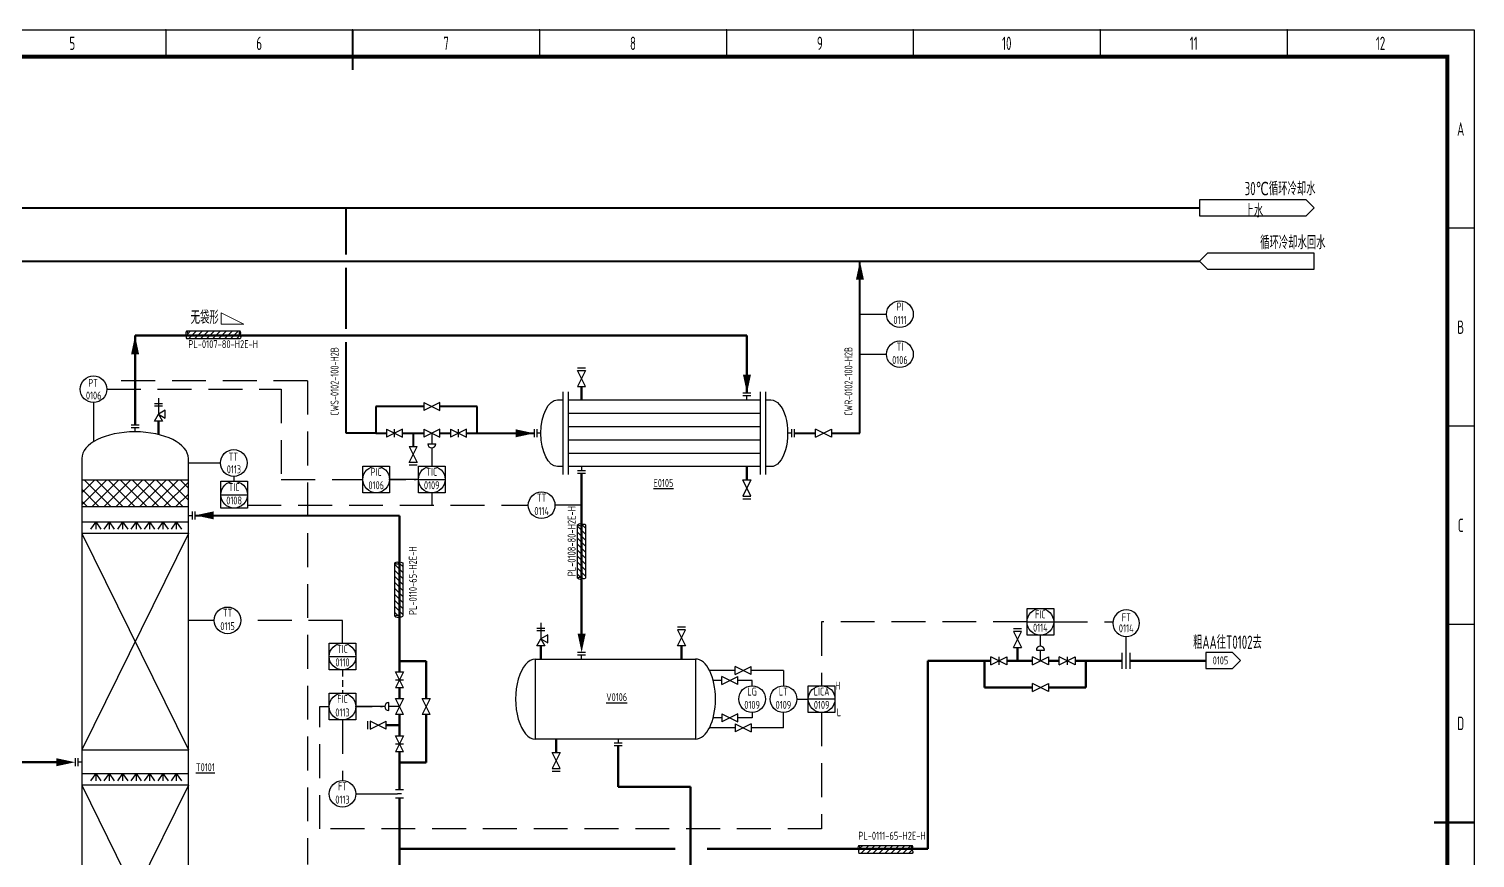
# Model space of a CAD drawing. Header units: millimetres. Extents: x 453 to 7190, y 523 to 4294.
# Drawn here: x 4566 to 5108, y 3189 to 3500 of the extents above; entities that cross this region are included whole.
import ezdxf
from ezdxf.enums import TextEntityAlignment as Align

# ---------------------------------------------------------------- set-up
doc = ezdxf.new("R2010")
doc.units = ezdxf.units.MM
doc.linetypes.add('DASHED', pattern=[19.05, 12.7, -6.35])
doc.linetypes.add('HIDDEN', pattern=[9.525, 6.35, -3.175])
for name, color, linetype, lineweight in [('01-主物流线-粗实线', 134, 'Continuous', 80), ('03-设备外轮廓线-细实线', 7, 'Continuous', 25), ('04-设备内部件-细实线', 170, 'Continuous', 25), ('05-公用工程-冷却水与回水', 55, 'Continuous', 40), ('05-图框与标题栏', 7, 'Continuous', 25), ('09-文本', 7, 'Continuous', 25), ('10-流股接续标志', 7, 'Continuous', 25), ('10-阀门', 102, 'Continuous', 25), ('11-文本', 7, 'Continuous', 25), ('11-管道组合号', 50, 'Continuous', 15), ('12-仪表', 190, 'Continuous', 25), ('12-信号线', 226, 'DASHED', 25), ('13-电动气动信号线', 226, 'DASHED', 25), ('14-箭头', 7, 'Continuous', 25), ('15-仪表', 190, 'Continuous', 25), ('15-文本', 7, 'Continuous', 15), ('15-文本 @ 1', 7, 'Continuous', 15), ('16-阀门与管件', 102, 'Continuous', 25)]:
    doc.layers.add(name, color=color, linetype=linetype, lineweight=lineweight)
doc.layers.add('TITLE', color=7, linetype='Continuous')
doc.styles.add('3-gbcbig', font='gbenor.shx', dxfattribs={"width": 0.7, "height": 3, "bigfont": 'gbcbig.shx'})
doc.styles.add('5-gbcbig', font='gbenor.shx', dxfattribs={"width": 0.7, "height": 5, "bigfont": 'gbcbig.shx'})
doc.styles.add('PRAY-6-GBCBIG', font='gbenor.shx', dxfattribs={"width": 0.7, "bigfont": 'gbcbig.shx'})
doc.styles.add('头号烷家', font='gbenor.shx', dxfattribs={"width": 0.75, "height": 3, "bigfont": 'gbcbig.shx'})
doc.styles.add('工程字', font='gbenor.shx', dxfattribs={"bigfont": 'gbcbig.shx'})

# ---------------------------------------------------------------- blocks, each defined once
blk = doc.blocks.new('管道组合号')
at = {"layer": '11-管道组合号', "style": '头号烷家', "width": 0.75}
blk.add_attdef('管道组合号', (-4.3, 3.13), '', height=3, dxfattribs=at)
blk = doc.blocks.new('就地安装仪表')
at = {"layer": '12-仪表', "ltscale": 0.25}
blk.add_circle((0, -5), 5, dxfattribs=at)
at = {"layer": '15-文本', "style": '工程字', "width": 0.75}
blk.add_attdef('仪表名称', text='', height=3, dxfattribs=at).set_placement((0, -4.29), align=Align.CENTER)
blk.add_attdef('仪表编号', text='', height=3, dxfattribs=at).set_placement((0, -5.39), align=Align.TOP_CENTER)
blk = doc.blocks.new('*U173')
at = {"layer": '10-阀门'}
ref = blk.add_blockref('就地安装仪表', (4977.26, 3281.83), dxfattribs=dict(at, xscale=-1))
ref.add_attrib('仪表名称', 'FT', dxfattribs={"layer": '15-文本 @ 1', "height": 3, "style": '工程字', "width": 0.75}).set_placement((4977.26, 3277.54), align=Align.CENTER)
ref.add_attrib('仪表编号', '0114', dxfattribs={"layer": '15-文本 @ 1', "height": 3, "style": '工程字', "width": 0.75}).set_placement((4977.26, 3276.43), align=Align.TOP_CENTER)

msp = doc.modelspace()

# ---------------------------------------------------------------- hatches: boundary and pattern name
at = {"layer": '04-设备内部件-细实线'}
h = msp.add_hatch(dxfattribs=at)
h.set_pattern_fill('ANSI37', color=256)
h.set_pattern_definition([(45, (3955.4115, -169.225), (-2.245064, 2.245064), []), (135, (3955.4115, -169.225), (-2.245064, -2.245064), [])])
h.paths.add_polyline_path([(4585.59, 3330.56), (4585.59, 3320.56), (4625.59, 3320.56), (4625.59, 3330.56)])

# ---------------------------------------------------------------- linework, layer by layer
for p, q in [((4836.54, 3363.01), (4833.54, 3363.01)), ((4836.54, 3362.01), (4833.54, 3362.01)), ((4835.04, 3360.51), (4835.04, 3362.01)), ((4607.09, 3351.06), (4604.09, 3351.06)), ((4607.09, 3350.06), (4604.09, 3350.06)), ((4605.59, 3348.56), (4605.59, 3350.06)), ((4755.29, 3349.51), (4755.29, 3346.51)), ((4756.29, 3349.51), (4756.29, 3346.51)), ((4757.79, 3348.01), (4756.29, 3348.01)), ((4851.79, 3349.51), (4851.79, 3346.51)), ((4852.79, 3349.51), (4852.79, 3346.51)), ((4773.04, 3335.51), (4773.04, 3334.01)), ((4771.54, 3334.01), (4774.54, 3334.01)), ((4771.54, 3333.01), (4774.54, 3333.01)), ((4625.59, 3317.25), (4627.09, 3317.25)), ((4627.09, 3315.75), (4627.09, 3318.75)), ((4628.09, 3315.75), (4628.09, 3318.75)), ((4774.54, 3265.9), (4771.54, 3265.9)), ((4774.54, 3264.9), (4771.54, 3264.9)), ((4773.03, 3263.4), (4773.04, 3264.9)), ((5017.06, 3265.83), (5007.06, 3265.83)), ((5007.06, 3265.83), (5007.06, 3259.83)), ((5020.06, 3262.83), (5017.06, 3265.83)), ((5007.06, 3259.83), (5017.06, 3259.83)), ((5017.06, 3259.83), (5020.06, 3262.83)), ((4786.78, 3233.4), (4786.78, 3231.9)), ((4788.28, 3231.9), (4785.28, 3231.9)), ((4788.28, 3230.9), (4785.28, 3230.9)), ((4583.09, 3226.24), (4583.09, 3223.24)), ((4584.09, 3226.24), (4584.09, 3223.24)), ((4585.59, 3224.74), (4584.09, 3224.74))]:
    msp.add_line(p, q)
at = {"layer": '01-主物流线-粗实线'}
for p, q in [((4605.59, 3384.62), (4835.04, 3384.62)), ((4605.59, 3351.06), (4605.59, 3384.62)), ((4835.04, 3363.01), (4835.04, 3384.62)), ((4773.04, 3365.51), (4773.04, 3360.51)), ((4614.32, 3352.55), (4614.32, 3347.55)), ((4835.04, 3335.51), (4835.04, 3330.51)), ((4773.04, 3333.01), (4773.04, 3269.4)), ((4704.69, 3317.1), (4628.09, 3317.25)), ((4704.69, 3280.74), (4704.69, 3317.1)), ((4704.69, 3258.58), (4704.69, 3280.74)), ((4757.76, 3268.4), (4757.76, 3263.4)), ((4810.52, 3263.4), (4810.52, 3268.4)), ((4936.54, 3262.75), (4936.54, 3267.75)), ((4704.69, 3262.58), (4714.69, 3262.58)), ((4714.69, 3262.58), (4714.69, 3248.58)), ((4902.89, 3192.29), (4902.89, 3262.75)), ((4926.54, 3262.75), (4902.89, 3262.75)), ((4924.05, 3262.75), (4924.05, 3252.75)), ((4932.54, 3262.75), (4942.05, 3262.75)), ((4948.05, 3262.75), (4952.05, 3262.75)), ((4958.05, 3262.75), (4962.05, 3262.75)), ((4962.05, 3262.75), (4975.76, 3262.75)), ((4962.05, 3262.75), (4962.05, 3252.75)), ((4978.76, 3262.75), (5006.92, 3262.75)), ((4704.69, 3248.58), (4704.69, 3252.58)), ((4924.05, 3252.75), (4942.05, 3252.75)), ((4962.05, 3252.75), (4948.05, 3252.75)), ((4704.69, 3238.58), (4699.69, 3238.58)), ((4704.69, 3234.58), (4704.69, 3242.58)), ((4714.69, 3224.58), (4714.69, 3242.58)), ((4763.45, 3228.4), (4763.45, 3233.4)), ((4704.69, 3214.38), (4704.69, 3228.58)), ((4786.78, 3230.9), (4786.78, 3215.48)), ((4576.09, 3224.74), (4563.18, 3224.74)), ((4704.69, 3224.58), (4714.69, 3224.58)), ((4704.69, 3202.58), (4704.69, 3211.38)), ((4786.78, 3215.48), (4813.85, 3215.48)), ((4813.85, 3215.48), (4813.85, 3103.82)), ((4704.69, 3185.57), (4704.69, 3205.18)), ((4704.69, 3192.29), (4808.06, 3192.29)), ((4820.14, 3192.29), (4902.89, 3192.29))]:
    msp.add_line(p, q, dxfattribs=at)
at = {"layer": '03-设备外轮廓线-细实线'}
for p, q in [((4766.04, 3363.51), (4766.04, 3332.51)), ((4768.04, 3363.51), (4768.04, 3332.51)), ((4840.04, 3363.51), (4840.04, 3332.51)), ((4842.04, 3363.51), (4842.04, 3332.51)), ((4764.04, 3360.51), (4766.04, 3360.51)), ((4768.04, 3360.51), (4840.04, 3360.51)), ((4842.04, 3360.51), (4844.04, 3360.51)), ((4851.79, 3348.01), (4850.29, 3348.01)), ((4585.59, 3338.56), (4585.59, 3103.56)), ((4625.59, 3103.56), (4625.59, 3338.56)), ((4766.04, 3335.51), (4764.04, 3335.51)), ((4840.04, 3335.51), (4768.04, 3335.51)), ((4844.04, 3335.51), (4842.04, 3335.51)), ((4755.76, 3263.4), (4815.76, 3263.4)), ((4755.76, 3263.4), (4765.76, 3263.4)), ((4815.76, 3233.4), (4755.76, 3233.4))]:
    msp.add_line(p, q, dxfattribs=at)
at = {"layer": '03-设备外轮廓线-细实线', "extrusion": (0, 0, -1)}
for centre, start_param, end_param in [((4764.04, 3348.01), 3.141593, 6.283185), ((4844.04, 3348.01), 0, 3.141593)]:
    msp.add_ellipse(centre, major_axis=(0, 12.5), ratio=0.5, start_param=start_param, end_param=end_param, dxfattribs=at)
at = {"layer": '03-设备外轮廓线-细实线'}
for centre, major_axis, start_param, end_param in [((4605.59, 3338.56), (-20, 0), 3.141593, 6.283185), ((4755.76, 3248.4), (0, 15), 0, 3.141593), ((4815.76, 3248.4), (0, 15), 3.141593, 6.283185)]:
    msp.add_ellipse(centre, major_axis=major_axis, ratio=0.5, start_param=start_param, end_param=end_param, dxfattribs=at)
at = {"layer": '04-设备内部件-细实线'}
for p, q in [((4768.04, 3355.51), (4840.04, 3355.51)), ((4768.04, 3350.51), (4840.04, 3350.51)), ((4768.04, 3345.51), (4840.04, 3345.51)), ((4768.04, 3340.51), (4840.04, 3340.51)), ((4585.59, 3330.56), (4625.59, 3330.56)), ((4585.59, 3320.56), (4625.59, 3320.56)), ((4585.59, 3314.84), (4625.59, 3314.84)), ((4590.82, 3314.84), (4588.89, 3312.09)), ((4590.82, 3314.84), (4590.82, 3312.09)), ((4590.82, 3314.84), (4592.74, 3312.09)), ((4595.86, 3314.84), (4593.93, 3312.09)), ((4595.86, 3314.84), (4595.86, 3312.09)), ((4595.86, 3314.84), (4597.79, 3312.09)), ((4600.9, 3314.84), (4598.97, 3312.09)), ((4600.9, 3314.84), (4600.9, 3312.09)), ((4600.9, 3314.84), (4602.83, 3312.09)), ((4605.94, 3314.84), (4604.01, 3312.09)), ((4605.94, 3314.84), (4605.94, 3312.09)), ((4605.94, 3314.84), (4607.87, 3312.09)), ((4610.98, 3314.84), (4609.05, 3312.09)), ((4610.98, 3314.84), (4610.98, 3312.09)), ((4610.98, 3314.84), (4612.91, 3312.09)), ((4616.02, 3314.84), (4614.09, 3312.09)), ((4616.02, 3314.84), (4616.02, 3312.09)), ((4616.02, 3314.84), (4617.95, 3312.09)), ((4621.06, 3314.84), (4619.13, 3312.09)), ((4621.06, 3314.84), (4621.06, 3312.09)), ((4621.06, 3314.84), (4622.99, 3312.09)), ((4625.59, 3310.46), (4585.59, 3310.46)), ((4585.59, 3310.46), (4625.59, 3229.42)), ((4625.59, 3310.46), (4585.59, 3229.42)), ((4755.76, 3233.4), (4755.76, 3263.4)), ((4815.76, 3263.4), (4815.76, 3233.4)), ((4585.59, 3229.42), (4625.59, 3229.42)), ((4585.59, 3220.47), (4625.59, 3220.47)), ((4625.59, 3216.09), (4585.59, 3216.09)), ((4585.59, 3216.09), (4625.59, 3135.04)), ((4625.59, 3216.09), (4585.59, 3135.04)), ((4590.82, 3220.47), (4588.89, 3217.71)), ((4590.82, 3220.47), (4590.82, 3217.71)), ((4590.82, 3220.47), (4592.74, 3217.71)), ((4595.86, 3220.47), (4593.93, 3217.71)), ((4595.86, 3220.47), (4595.86, 3217.71)), ((4595.86, 3220.47), (4597.79, 3217.71)), ((4600.9, 3220.47), (4598.97, 3217.71)), ((4600.9, 3220.47), (4600.9, 3217.71)), ((4600.9, 3220.47), (4602.83, 3217.71)), ((4605.94, 3220.47), (4604.01, 3217.71)), ((4605.94, 3220.47), (4605.94, 3217.71)), ((4605.94, 3220.47), (4607.87, 3217.71)), ((4610.98, 3220.47), (4609.05, 3217.71)), ((4610.98, 3220.47), (4610.98, 3217.71)), ((4610.98, 3220.47), (4612.91, 3217.71)), ((4616.02, 3220.47), (4614.09, 3217.71)), ((4616.02, 3220.47), (4616.02, 3217.71)), ((4616.02, 3220.47), (4617.95, 3217.71)), ((4621.06, 3220.47), (4619.13, 3217.71)), ((4621.06, 3220.47), (4621.06, 3217.71)), ((4621.06, 3220.47), (4622.99, 3217.71))]:
    msp.add_line(p, q, dxfattribs=at)
at = {"layer": '05-公用工程-冷却水与回水', "lineweight": 40}
for p, q in [((4399.93, 3432.57), (5004.72, 3432.57)), ((4399.93, 3412.57), (5004.72, 3412.57))]:
    msp.add_line(p, q, dxfattribs=at)
at = {"layer": '05-公用工程-冷却水与回水'}
for p, q in [((4684.71, 3415.07), (4684.71, 3432.57)), ((4877.4, 3348.01), (4877.4, 3412.57)), ((4684.71, 3387.12), (4684.71, 3410.07)), ((4684.71, 3348.01), (4684.71, 3382.12)), ((4713.84, 3358.01), (4695.84, 3358.01)), ((4695.84, 3358.01), (4695.84, 3348.01)), ((4733.84, 3358.01), (4719.84, 3358.01)), ((4733.84, 3348.01), (4733.84, 3358.01)), ((4695.84, 3348.01), (4684.71, 3348.01)), ((4695.84, 3348.01), (4699.84, 3348.01)), ((4705.84, 3348.01), (4713.84, 3348.01)), ((4709.84, 3348.01), (4709.84, 3343.01)), ((4719.84, 3348.01), (4723.84, 3348.01)), ((4729.84, 3348.01), (4733.84, 3348.01)), ((4733.84, 3348.01), (4755.29, 3348.01)), ((4852.79, 3348.01), (4860.79, 3348.01)), ((4866.79, 3348.01), (4877.4, 3348.01))]:
    msp.add_line(p, q, dxfattribs=at)
at = {"layer": '05-图框与标题栏'}
for p, q in [((4617.08, 3499.16), (4617.08, 3489.16)), ((4757.25, 3499.16), (4757.25, 3489.16)), ((4827.33, 3499.16), (4827.33, 3489.16)), ((4897.42, 3499.16), (4897.42, 3489.16)), ((4967.5, 3499.16), (4967.5, 3489.16)), ((5037.58, 3499.16), (5037.58, 3489.16)), ((5107.67, 3424.91), (5097.67, 3424.91)), ((5107.67, 3350.66), (5097.67, 3350.66)), ((5107.67, 3276.41), (5097.67, 3276.41))]:
    msp.add_line(p, q, dxfattribs=at)
at = {"layer": '05-图框与标题栏', "const_width": 0.8}
for points in [[(4687.17, 3499.16), (4687.17, 3484.16)], [(5107.67, 3202.16), (5092.67, 3202.16)]]:
    msp.add_lwpolyline(points, dxfattribs=at)
at = {"layer": '05-图框与标题栏', "const_width": 1.4}
msp.add_lwpolyline([(4291.67, 3489.16), (4291.67, 2915.16), (5097.67, 2915.16), (5097.67, 3489.16)], close=True, dxfattribs=at)
at = {"layer": '05-图框与标题栏'}
for p in [(4617.08, 3499.16), (4617.08, 3499.16), (4617.08, 3499.16), (4687.17, 3499.16), (4687.17, 3499.16), (4687.17, 3499.16), (4757.25, 3499.16), (4757.25, 3499.16), (4757.25, 3499.16), (4827.33, 3499.16), (4827.33, 3499.16), (4827.33, 3499.16), (4897.42, 3499.16), (4897.42, 3499.16), (4897.42, 3499.16), (4967.5, 3499.16), (4967.5, 3499.16), (4967.5, 3499.16), (5037.58, 3499.16), (5037.58, 3499.16), (5037.58, 3499.16), (5107.67, 3424.91), (5107.67, 3350.66), (5107.67, 3276.41), (5107.67, 3202.16)]:
    msp.add_point(p, dxfattribs=at)
at = {"layer": '10-流股接续标志'}
for p, q in [((5044.72, 3435.57), (5004.72, 3435.57)), ((5004.72, 3435.57), (5004.72, 3429.57)), ((5047.72, 3432.57), (5044.72, 3435.57)), ((5004.72, 3429.57), (5044.72, 3429.57)), ((5044.72, 3429.57), (5047.72, 3432.57)), ((5007.72, 3415.57), (5004.72, 3412.57)), ((5004.72, 3412.57), (5007.72, 3409.57)), ((5047.72, 3415.57), (5007.72, 3415.57)), ((5047.72, 3409.57), (5047.72, 3415.57)), ((5007.72, 3409.57), (5047.72, 3409.57))]:
    msp.add_line(p, q, dxfattribs=at)
at = {"layer": '11-文本'}
for p, q in [((4624.94, 3386.37), (4644.94, 3386.37)), ((4625.32, 3385.28), (4626.42, 3386.37)), ((4625.66, 3383.37), (4628.66, 3386.37)), ((4627.91, 3383.37), (4630.91, 3386.37)), ((4630.15, 3383.37), (4633.15, 3386.37)), ((4632.4, 3383.37), (4635.4, 3386.37)), ((4634.64, 3383.37), (4637.64, 3386.37)), ((4636.89, 3383.37), (4639.89, 3386.37)), ((4639.13, 3383.37), (4642.13, 3386.37)), ((4641.38, 3383.37), (4644.38, 3386.37)), ((4643.63, 3383.37), (4644.9, 3384.66)), ((4644.94, 3383.37), (4624.94, 3383.37)), ((4771.54, 3293.74), (4771.54, 3313.74)), ((4774.54, 3312.42), (4773.25, 3313.7)), ((4774.54, 3313.74), (4774.54, 3293.74)), ((4774.54, 3310.18), (4771.54, 3313.18)), ((4774.54, 3307.93), (4771.54, 3310.93)), ((4774.54, 3305.69), (4771.54, 3308.69)), ((4774.54, 3303.44), (4771.54, 3306.44)), ((4774.54, 3301.2), (4771.54, 3304.2)), ((4702.96, 3279.43), (4702.96, 3299.43)), ((4705.96, 3295.87), (4702.96, 3298.87)), ((4705.96, 3298.11), (4704.67, 3299.39)), ((4705.96, 3299.43), (4705.96, 3279.43)), ((4774.54, 3298.95), (4771.54, 3301.95)), ((4774.54, 3296.71), (4771.54, 3299.71)), ((4774.54, 3294.46), (4771.54, 3297.46)), ((4705.96, 3293.62), (4702.96, 3296.62)), ((4705.96, 3291.38), (4702.96, 3294.38)), ((4705.96, 3289.13), (4702.96, 3292.13)), ((4772.63, 3294.12), (4771.54, 3295.22)), ((4705.96, 3286.89), (4702.96, 3289.89)), ((4705.96, 3284.64), (4702.96, 3287.64)), ((4705.96, 3282.4), (4702.96, 3285.4)), ((4705.96, 3280.15), (4702.96, 3283.15)), ((4704.05, 3279.81), (4702.96, 3280.9)), ((4876.99, 3193.57), (4896.99, 3193.57)), ((4896.99, 3190.57), (4876.99, 3190.57)), ((4877.37, 3192.47), (4878.47, 3193.57)), ((4877.71, 3190.57), (4880.71, 3193.57)), ((4879.96, 3190.57), (4882.96, 3193.57)), ((4882.2, 3190.57), (4885.2, 3193.57)), ((4884.45, 3190.57), (4887.45, 3193.57)), ((4886.69, 3190.57), (4889.69, 3193.57)), ((4888.94, 3190.57), (4891.94, 3193.57)), ((4891.18, 3190.57), (4894.18, 3193.57)), ((4893.43, 3190.57), (4896.43, 3193.57)), ((4895.67, 3190.57), (4896.95, 3191.85))]:
    msp.add_line(p, q, dxfattribs=at)
for centre, radius, start, end in [((4626.08, 3385.4), 1.5, 139.5631, 215.9037), ((4643.85, 3385.54), 1.37, 319.9929, 37.2624), ((4772.37, 3312.65), 1.37, 49.9929, 127.2624), ((4703.79, 3298.33), 1.37, 49.9929, 127.2624), ((4772.51, 3294.88), 1.5, 229.5631, 305.9037), ((4703.93, 3280.57), 1.5, 229.5631, 305.9037), ((4878.13, 3192.59), 1.5, 139.5631, 215.9037), ((4895.89, 3192.73), 1.37, 319.9929, 37.2624)]:
    msp.add_arc(centre, radius, start, end, dxfattribs=at)
for points in [[(4624.94, 3386.37), (4625.3, 3385.22), (4624.76, 3384.28), (4624.94, 3383.37)], [(4771.54, 3293.74), (4772.69, 3294.1), (4773.63, 3293.56), (4774.54, 3293.74)], [(4702.96, 3279.43), (4704.11, 3279.79), (4705.05, 3279.25), (4705.96, 3279.43)], [(4876.99, 3193.57), (4877.35, 3192.41), (4876.81, 3191.48), (4876.99, 3190.57)]]:
    msp.add_spline(points, degree=3, dxfattribs=at)
for points in [[(4644.94, 3386.37), (4644.59, 3385.9), (4644.42, 3384.98), (4645.4, 3384.26), (4645.12, 3383.55), (4644.94, 3383.37)], [(4771.54, 3313.74), (4772.01, 3313.39), (4772.93, 3313.22), (4773.65, 3314.2), (4774.36, 3313.91), (4774.54, 3313.74)], [(4702.96, 3299.43), (4703.43, 3299.08), (4704.35, 3298.91), (4705.07, 3299.89), (4705.78, 3299.6), (4705.96, 3299.43)], [(4896.99, 3193.57), (4896.64, 3193.09), (4896.47, 3192.18), (4897.45, 3191.45), (4897.16, 3190.75), (4896.99, 3190.57)]]:
    msp.add_open_spline(points, degree=3, knots=[0, 0, 0, 0, 1.367527, 2.619727, 3.553416, 3.553416, 3.553416, 3.553416], dxfattribs=at)
at = {"layer": '11-管道组合号'}
for p, q in [((4637.88, 3388.91), (4637.88, 3393.21)), ((4637.88, 3393.21), (4646.38, 3388.91)), ((4646.38, 3388.91), (4637.88, 3388.91))]:
    msp.add_line(p, q, dxfattribs=at)
at = {"layer": '12-仪表'}
for p, q in [((4716.84, 3342.51), (4716.84, 3335.72)), ((4637.59, 3336.83), (4625.59, 3336.83)), ((4945.05, 3268.25), (4945.05, 3272.34)), ((4977.26, 3259.68), (4977.26, 3271.83)), ((4975.76, 3259.75), (4975.76, 3265.75)), ((4978.76, 3259.75), (4978.76, 3265.75)), ((4699.19, 3245.58), (4688.11, 3245.58))]:
    msp.add_line(p, q, dxfattribs=at)
at = {"layer": '12-信号线'}
for p, q in [((4670.24, 3367.71), (4593.85, 3367.71)), ((4670.24, 3367.71), (4670.24, 3186.39)), ((4595.01, 3364.52), (4660.42, 3364.52)), ((4660.42, 3364.52), (4660.42, 3330.72)), ((4642.73, 3330.01), (4642.74, 3331.88)), ((4660.42, 3330.72), (4691.01, 3330.72)), ((4711.84, 3330.72), (4700.76, 3330.72)), ((4716.84, 3325.72), (4716.84, 3321.04)), ((4647.73, 3321.04), (4753.04, 3321.04)), ((4683.36, 3277.91), (4645.26, 3277.91)), ((4683.36, 3269.36), (4683.36, 3277.91)), ((4683.36, 3240.58), (4683.36, 3217.88))]:
    msp.add_line(p, q, dxfattribs=at)
at = {"layer": '12-信号线', "linetype": 'HIDDEN'}
for p, q in [((4700.76, 3330.72), (4711.01, 3330.72)), ((4688.11, 3245.58), (4698.36, 3245.58))]:
    msp.add_line(p, q, dxfattribs=at)
at = {"layer": '12-信号线', "ltscale": 0.2}
msp.add_line((4683.36, 3259.36), (4683.36, 3250.58), dxfattribs=at)
at = {"layer": '13-电动气动信号线'}
for p, q in [((4940.05, 3277.34), (4863.04, 3277.34)), ((4863.04, 3277.34), (4863.04, 3253.4)), ((4950.05, 3277.34), (4972.29, 3277.37)), ((4674.9, 3199.75), (4674.9, 3245.58)), ((4674.9, 3245.58), (4678.36, 3245.58)), ((4863.04, 3243.4), (4863.04, 3199.75)), ((4863.04, 3199.75), (4674.9, 3199.75))]:
    msp.add_line(p, q, dxfattribs=at)
at = {"layer": '14-箭头'}
for points in [[(4877.4, 3412.57, 0, 3, 0), (4877.4, 3405.57, 3, 3, 0)], [(4605.59, 3384.62, 0, 3, 0), (4605.59, 3377.62, 3, 3, 0)], [(4835.04, 3363.01, 0, 3, 0), (4835.04, 3370.01, 3, 3, 0)], [(4755.29, 3348.01, 0, 3, 0), (4748.29, 3348.01, 3, 3, 0)], [(4628.09, 3317.25, 0, 3, 0), (4635.09, 3317.25, 3, 3, 0)], [(4773.04, 3265.9, 0, 3, 0), (4773.04, 3272.9, 3, 3, 0)], [(4583.09, 3224.74, 0, 3, 0), (4576.09, 3224.74, 3, 3, 0)]]:
    msp.add_lwpolyline(points, format="xyseb", dxfattribs=at)
at = {"layer": '15-仪表'}
for p, q in [((4877.4, 3392.65), (4887.4, 3392.65)), ((4877.4, 3377.65), (4887.4, 3377.65)), ((4590.01, 3359.52), (4590.01, 3344.82)), ((4691.01, 3325.72), (4691.01, 3335.72)), ((4691.01, 3335.72), (4701.01, 3335.72)), ((4701.01, 3335.72), (4701.01, 3330.72)), ((4711.84, 3330.72), (4711.84, 3335.72)), ((4711.84, 3335.72), (4721.84, 3335.72)), ((4721.84, 3335.72), (4721.84, 3325.72)), ((4637.73, 3325.01), (4637.73, 3330.01)), ((4637.73, 3330.01), (4647.73, 3330.01)), ((4647.73, 3330.01), (4647.73, 3320.01)), ((4701.01, 3330.72), (4701.01, 3325.72)), ((4711.84, 3325.72), (4711.84, 3330.72)), ((4711.84, 3330.72), (4721.84, 3330.72)), ((4637.73, 3320.01), (4637.73, 3325.01)), ((4637.73, 3325.01), (4647.73, 3325.01)), ((4701.01, 3325.72), (4691.01, 3325.72)), ((4721.84, 3325.72), (4711.84, 3325.72)), ((4647.73, 3320.01), (4637.73, 3320.01)), ((4773.04, 3321.04), (4763.04, 3321.04)), ((4940.05, 3277.34), (4940.05, 3282.34)), ((4940.05, 3282.34), (4950.05, 3282.34)), ((4950.05, 3282.34), (4950.05, 3272.34)), ((4635.26, 3277.91), (4625.59, 3277.91)), ((4940.05, 3272.34), (4940.05, 3277.34)), ((4940.05, 3277.34), (4950.05, 3277.34)), ((4950.05, 3272.34), (4940.05, 3272.34)), ((4678.36, 3264.36), (4678.36, 3269.36)), ((4678.36, 3269.36), (4688.36, 3269.36)), ((4688.36, 3269.36), (4688.36, 3259.36)), ((4678.36, 3259.36), (4678.36, 3264.36)), ((4678.36, 3264.36), (4688.36, 3264.36)), ((4688.36, 3259.36), (4678.36, 3259.36)), ((4830.67, 3259.13), (4821.01, 3259.13)), ((4848.7, 3259.13), (4836.67, 3259.13)), ((4848.7, 3259.13), (4848.7, 3253.4)), ((4825.66, 3255.4), (4822.4, 3255.4)), ((4836.96, 3255.4), (4831.66, 3255.4)), ((4836.96, 3253.4), (4836.96, 3255.4)), ((4678.36, 3240.58), (4678.36, 3250.58)), ((4678.36, 3250.58), (4688.36, 3250.58)), ((4688.36, 3250.58), (4688.36, 3245.58)), ((4853.7, 3248.4), (4858.04, 3248.4)), ((4858.04, 3243.4), (4858.04, 3253.4)), ((4858.04, 3253.4), (4868.04, 3253.4)), ((4868.04, 3248.4), (4858.04, 3248.4)), ((4868.04, 3253.4), (4868.04, 3243.4)), ((4688.36, 3245.58), (4688.36, 3240.58)), ((4836.96, 3243.4), (4836.96, 3241.4)), ((4848.7, 3237.67), (4848.7, 3243.4)), ((4868.04, 3243.4), (4858.04, 3243.4)), ((4688.36, 3240.58), (4678.36, 3240.58)), ((4830.67, 3237.67), (4821.01, 3237.67)), ((4825.66, 3241.4), (4822.4, 3241.4)), ((4836.96, 3241.4), (4831.66, 3241.4)), ((4848.7, 3237.67), (4836.67, 3237.67)), ((4688.36, 3212.88), (4703.94, 3212.88))]:
    msp.add_line(p, q, dxfattribs=at)
for centre in [(4892.4, 3392.65), (4892.4, 3377.65), (4590.01, 3364.52), (4642.59, 3336.88), (4696.01, 3330.72), (4716.84, 3330.72), (4642.73, 3325.01), (4758.04, 3321.04), (4640.26, 3277.91), (4945.05, 3277.34), (4683.36, 3264.36), (4683.36, 3245.58), (4836.96, 3248.4), (4848.7, 3248.4), (4863.04, 3248.4), (4683.36, 3212.88)]:
    msp.add_circle(centre, 5, dxfattribs=at)
at = {"layer": '16-阀门与管件'}
for p, q in [((4771.54, 3372.51), (4774.54, 3372.51)), ((4771.54, 3371.51), (4774.54, 3371.51)), ((4774.54, 3365.51), (4771.54, 3371.51)), ((4774.54, 3371.51), (4771.54, 3365.51)), ((4771.54, 3365.51), (4774.54, 3365.51)), ((4612.82, 3359.15), (4615.82, 3359.15)), ((4615.82, 3358.15), (4612.82, 3358.15)), ((4614.32, 3361.15), (4614.32, 3355.15)), ((4713.84, 3359.51), (4713.84, 3356.51)), ((4713.84, 3359.51), (4719.84, 3356.51)), ((4719.84, 3359.51), (4713.84, 3356.51)), ((4719.84, 3356.51), (4719.84, 3359.51)), ((4612.82, 3352.55), (4614.32, 3355.15)), ((4615.82, 3352.55), (4612.82, 3352.55)), ((4616.92, 3356.65), (4614.32, 3355.15)), ((4614.32, 3355.15), (4615.82, 3352.55)), ((4614.32, 3355.15), (4616.92, 3353.65)), ((4616.92, 3353.65), (4616.92, 3356.65)), ((4616.92, 3353.65), (4616.92, 3356.65)), ((4699.84, 3349.51), (4699.84, 3346.51)), ((4699.84, 3349.51), (4705.84, 3346.51)), ((4705.84, 3349.51), (4699.84, 3346.51)), ((4702.84, 3346.51), (4702.84, 3349.51)), ((4705.84, 3346.51), (4705.84, 3349.51)), ((4713.84, 3349.51), (4713.84, 3346.51)), ((4713.84, 3349.51), (4719.84, 3346.51)), ((4719.84, 3349.51), (4713.84, 3346.51)), ((4716.84, 3348.01), (4716.84, 3344.01)), ((4719.84, 3346.51), (4719.84, 3349.51)), ((4723.84, 3349.51), (4723.84, 3346.51)), ((4723.84, 3349.51), (4729.84, 3346.51)), ((4729.84, 3349.51), (4723.84, 3346.51)), ((4726.84, 3346.51), (4726.84, 3349.51)), ((4729.84, 3346.51), (4729.84, 3349.51)), ((4860.79, 3346.51), (4860.79, 3349.51)), ((4860.79, 3346.51), (4866.79, 3349.51)), ((4866.79, 3346.51), (4860.79, 3349.51)), ((4866.79, 3349.51), (4866.79, 3346.51)), ((4708.34, 3343.01), (4711.34, 3343.01)), ((4708.34, 3337.01), (4711.34, 3343.01)), ((4708.34, 3343.01), (4711.34, 3337.01)), ((4715.34, 3344.01), (4718.34, 3344.01)), ((4711.34, 3337.01), (4708.34, 3337.01)), ((4711.34, 3336.01), (4708.34, 3336.01)), ((4833.54, 3330.51), (4836.54, 3330.51)), ((4836.54, 3330.51), (4833.54, 3324.51)), ((4836.54, 3324.51), (4833.54, 3330.51)), ((4833.54, 3324.51), (4836.54, 3324.51)), ((4833.54, 3323.51), (4836.54, 3323.51)), ((4757.76, 3277), (4757.76, 3271)), ((4812.02, 3275.4), (4809.02, 3275.4)), ((4756.26, 3275), (4759.26, 3275)), ((4759.26, 3274), (4756.26, 3274)), ((4756.26, 3268.4), (4757.76, 3271)), ((4760.36, 3272.5), (4757.76, 3271)), ((4757.76, 3271), (4759.26, 3268.4)), ((4757.76, 3271), (4760.36, 3269.5)), ((4760.36, 3269.5), (4760.36, 3272.5)), ((4760.36, 3269.5), (4760.36, 3272.5)), ((4812.02, 3274.4), (4809.02, 3274.4)), ((4809.02, 3268.4), (4812.02, 3274.4)), ((4809.02, 3274.4), (4812.02, 3268.4)), ((4938.04, 3274.75), (4935.04, 3274.75)), ((4938.04, 3273.75), (4935.04, 3273.75)), ((4935.04, 3273.75), (4938.04, 3267.75)), ((4935.04, 3267.75), (4938.04, 3273.75)), ((4759.26, 3268.4), (4756.26, 3268.4)), ((4812.02, 3268.4), (4809.02, 3268.4)), ((4935.04, 3267.75), (4938.04, 3267.75)), ((4943.55, 3266.75), (4946.55, 3266.75)), ((4945.05, 3262.75), (4945.05, 3266.75)), ((4830.67, 3257.63), (4830.67, 3260.63)), ((4830.67, 3257.63), (4836.67, 3260.63)), ((4836.67, 3257.63), (4830.67, 3260.63)), ((4836.67, 3257.63), (4836.67, 3260.63)), ((4926.54, 3261.25), (4926.54, 3264.25)), ((4926.54, 3261.25), (4932.54, 3264.25)), ((4932.54, 3261.25), (4926.54, 3264.25)), ((4929.54, 3264.25), (4929.54, 3261.25)), ((4932.54, 3264.25), (4932.54, 3261.25)), ((4942.05, 3261.25), (4942.05, 3264.25)), ((4942.05, 3261.25), (4948.05, 3264.25)), ((4948.05, 3261.25), (4942.05, 3264.25)), ((4948.05, 3264.25), (4948.05, 3261.25)), ((4952.05, 3261.25), (4952.05, 3264.25)), ((4952.05, 3261.25), (4958.05, 3264.25)), ((4958.05, 3261.25), (4952.05, 3264.25)), ((4955.05, 3264.25), (4955.05, 3261.25)), ((4958.05, 3264.25), (4958.05, 3261.25)), ((4703.19, 3258.58), (4706.19, 3258.58)), ((4706.19, 3252.58), (4703.19, 3258.58)), ((4706.19, 3258.58), (4703.19, 3252.58)), ((4703.19, 3255.58), (4706.19, 3255.58)), ((4825.66, 3253.9), (4825.66, 3256.9)), ((4825.66, 3253.9), (4831.66, 3256.9)), ((4831.66, 3253.9), (4825.66, 3256.9)), ((4831.66, 3253.9), (4831.66, 3256.9)), ((4942.05, 3251.25), (4942.05, 3254.25)), ((4942.05, 3251.25), (4948.05, 3254.25)), ((4948.05, 3251.25), (4942.05, 3254.25)), ((4948.05, 3254.25), (4948.05, 3251.25)), ((4706.19, 3252.58), (4703.19, 3252.58)), ((4703.19, 3248.58), (4706.19, 3248.58)), ((4706.19, 3242.58), (4703.19, 3248.58)), ((4706.19, 3248.58), (4703.19, 3242.58)), ((4713.19, 3248.58), (4716.19, 3248.58)), ((4716.19, 3242.58), (4713.19, 3248.58)), ((4716.19, 3248.58), (4713.19, 3242.58)), ((4700.69, 3244.08), (4700.69, 3247.08)), ((4704.69, 3245.58), (4700.69, 3245.58)), ((4825.66, 3242.9), (4825.66, 3239.9)), ((4825.66, 3242.9), (4831.66, 3239.9)), ((4831.66, 3242.9), (4825.66, 3239.9)), ((4831.66, 3239.9), (4831.66, 3242.9)), ((4692.69, 3240.08), (4692.69, 3237.08)), ((4693.69, 3240.08), (4693.69, 3237.08)), ((4693.69, 3237.08), (4699.69, 3240.08)), ((4699.69, 3237.08), (4693.69, 3240.08)), ((4699.69, 3237.08), (4699.69, 3240.08)), ((4706.19, 3242.58), (4703.19, 3242.58)), ((4716.19, 3242.58), (4713.19, 3242.58)), ((4830.67, 3239.17), (4830.67, 3236.17)), ((4830.67, 3239.17), (4836.67, 3236.17)), ((4836.67, 3239.17), (4830.67, 3236.17)), ((4836.67, 3239.17), (4836.67, 3236.17)), ((4703.19, 3234.58), (4706.19, 3234.58)), ((4706.19, 3228.58), (4703.19, 3234.58)), ((4706.19, 3234.58), (4703.19, 3228.58)), ((4703.19, 3231.58), (4706.19, 3231.58)), ((4706.19, 3228.58), (4703.19, 3228.58)), ((4761.95, 3228.4), (4764.95, 3228.4)), ((4764.95, 3228.4), (4761.95, 3222.4)), ((4764.95, 3222.4), (4761.95, 3228.4)), ((4761.95, 3222.4), (4764.95, 3222.4)), ((4761.95, 3221.4), (4764.95, 3221.4)), ((4706.19, 3214.38), (4703.19, 3214.38)), ((4703.19, 3211.38), (4706.19, 3211.38)), ((4705.44, 3212.88), (4703.94, 3212.88))]:
    msp.add_line(p, q, dxfattribs=at)
for centre, start, end in [((4716.84, 3344.01), 180, 0), ((4945.05, 3266.75), 0, 180), ((4700.69, 3245.58), 90, 270)]:
    msp.add_arc(centre, 1.5, start, end, dxfattribs=at)
at = {"layer": 'TITLE'}
for p, q in [((4266.67, 3499.16), (5107.67, 3499.16)), ((5107.67, 3499.16), (5107.67, 2905.16))]:
    msp.add_line(p, q, dxfattribs=at)
msp.add_lwpolyline([(4266.67, 3499.16), (5107.67, 3499.16), (5107.67, 2905.16), (4266.67, 2905.16)], close=True, dxfattribs=at)

# ---------------------------------------------------------------- block references
at = {"layer": '01-主物流线-粗实线'}
msp.add_blockref('*U173', (0, 0), dxfattribs=at)
at = {"layer": '11-管道组合号'}
for p, values in [((4629.86, 3376.79), {'管道组合号': 'PL-0107-80-H2E-H'}), ((4881.08, 3192.55), {'管道组合号': 'PL-0111-65-H2E-H'})]:
    msp.add_blockref('管道组合号', p, dxfattribs=at).add_auto_attribs(values)
at = {"layer": '11-管道组合号', "rotation": 90}
for p, values in [((4773.93, 3298.73), {'管道组合号': 'PL-0108-80-H2E-H'}), ((4714.38, 3284.21), {'管道组合号': 'PL-0110-65-H2E-H'})]:
    msp.add_blockref('管道组合号', p, dxfattribs=at).add_auto_attribs(values)

# ---------------------------------------------------------------- texts
at = {"char_height": 3, "attachment_point": 5, "style": '3-gbcbig'}
for s, insert in [('{\\LE0105}', (4803.72, 3329.4)), ('{\\LV0106}', (4786.19, 3249.13)), ('{\\LT0101}', (4631.95, 3222.86))]:
    msp.add_mtext_dynamic_manual_height_columns(s, width=12.7249, gutter_width=35, heights=[12.14], dxfattribs=dict(at, insert=insert))
at = {"char_height": 3, "width": 6.4536, "attachment_point": 3, "style": '3-gbcbig'}
for s, insert in [('H', (4870.07, 3254.94)), ('L', (4870.35, 3244.99))]:
    msp.add_mtext(s, dxfattribs=dict(at, insert=insert))
at = {"layer": '05-图框与标题栏', "char_height": 5, "attachment_point": 5, "style": '5-gbcbig'}
for s, width, insert in [('5', 70.0833, (4582.04, 3494.16)), ('6', 70.0833, (4652.12, 3494.16)), ('7', 70.0833, (4722.21, 3494.16)), ('8', 70.0833, (4792.29, 3494.16)), ('9', 70.0833, (4862.37, 3494.16)), ('10', 70.0833, (4932.46, 3494.16)), ('11', 70.0833, (5002.54, 3494.16)), ('12', 70.0833, (5072.62, 3494.16)), ('A', 10, (5102.67, 3462.03)), ('B', 10, (5102.67, 3387.78)), ('C', 10, (5102.67, 3313.53)), ('D', 10, (5102.67, 3239.28))]:
    msp.add_mtext_dynamic_manual_height_columns(s, width=width, gutter_width=25, heights=[0], dxfattribs=dict(at, insert=insert))
at = {"layer": '09-文本'}
for s, width, heights, insert, char_height, attachment_point, style in [('粗AA往T0102去', 44.9157, [5.33], (5002.32, 3269.71), 5, 4, '5-gbcbig'), ('0105', 40, [0], (5012.59, 3262.89), 3, 5, '3-gbcbig')]:
    msp.add_mtext_dynamic_manual_height_columns(s, width=width, gutter_width=12.5, heights=heights, dxfattribs=dict(at, insert=insert, char_height=char_height, attachment_point=attachment_point, style=style))
at = {"layer": '11-文本', "char_height": 5, "attachment_point": 1, "style": '5-gbcbig'}
for s, insert in [('30℃循环冷却水上水', (5021.64, 3442.23)), ('循环冷却水回水', (5027.47, 3422.01))]:
    msp.add_mtext_dynamic_manual_height_columns(s, width=29.1659, gutter_width=25, heights=[0], dxfattribs=dict(at, insert=insert))
at = {"layer": '11-文本', "char_height": 3, "width": 10, "attachment_point": 5, "style": '3-gbcbig'}
for s, insert in [('{\\C0;PT}', (4589.85, 3366.91)), ('{\\C0;0106}', (4590.08, 3362.17)), ('{\\C0;TT}', (4642.43, 3339.26)), ('{\\C0;0113}', (4642.66, 3334.52))]:
    msp.add_mtext(s, dxfattribs=dict(at, insert=insert))
at = {"layer": '11-管道组合号', "insert": (4626.44, 3393.96), "char_height": 5, "attachment_point": 1, "style": 'PRAY-6-GBCBIG'}
msp.add_mtext_dynamic_manual_height_columns('无袋形', width=10.7049, gutter_width=12.5, heights=[0], dxfattribs=at)
at = {"layer": '11-管道组合号', "char_height": 3, "attachment_point": 7, "rotation": 90, "style": '3-gbcbig'}
for s, insert in [('CWS-0102-100-H2B', (4681.91, 3354.6)), ('CWR-0102-100-H2B', (4874.6, 3354.6))]:
    msp.add_mtext_dynamic_manual_height_columns(s, width=21.0765, gutter_width=12.5, heights=[0], dxfattribs=dict(at, insert=insert))
at = {"layer": '15-仪表', "ltscale": 10, "char_height": 3, "width": 10, "attachment_point": 5, "style": '3-gbcbig'}
for s, insert in [('{\\C0;PI\\P0111}', (4892.4, 3392.98)), ('{\\C0;TI\\P0106}', (4892.4, 3377.98)), ('{\\C0;PIC\\P0106}', (4696.01, 3331.05)), ('{\\C0;TIC\\P0109}', (4716.84, 3331.05)), ('{\\C0;TIC\\P0108}', (4642.73, 3325.33)), ('{\\C0;TT\\P0114}', (4758.04, 3321.37)), ('{\\C0;TT\\P0115}', (4640.27, 3278.24)), ('{\\C0;FIC\\P0114}', (4945.05, 3277.67)), ('{\\C0;TIC\\P0110}', (4683.36, 3264.68)), ('{\\C0;FIC\\P0113}', (4683.36, 3245.9)), ('{\\C0;LG\\P0109}', (4836.97, 3248.73)), ('{\\C0;LT\\P0109}', (4848.7, 3248.73)), ('{\\C0;LICA\\P0109}', (4863.04, 3248.73)), ('{\\C0;FT\\P0113}', (4683.36, 3213.21))]:
    msp.add_mtext(s, dxfattribs=dict(at, insert=insert))

doc.saveas('drawing.dxf')
